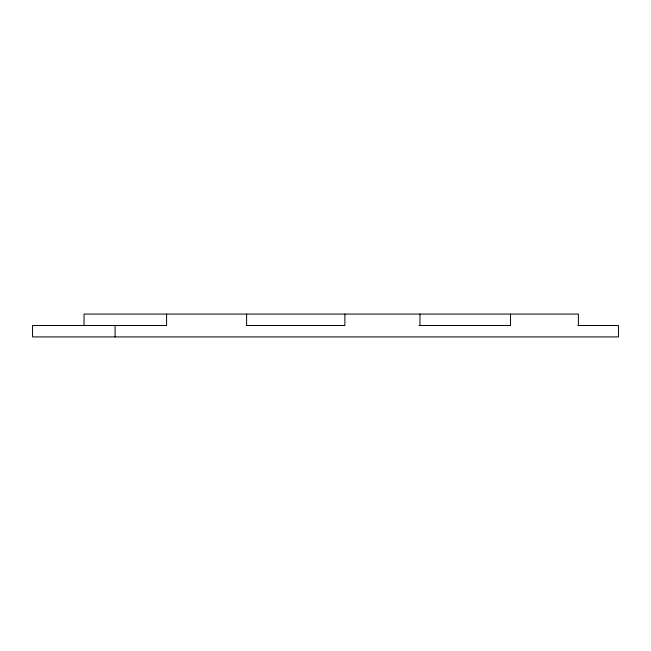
<?xml version="1.0" encoding="UTF-8"?>
<svg xmlns="http://www.w3.org/2000/svg" width="651" height="651" viewBox="0 0 651 651"><rect width="100%" height="100%" fill="white"/><g stroke="black" fill="none" stroke-linecap="round" stroke-linejoin="round"><path stroke-width="0.98" d="M246.322 325.5L344.875 325.5L344.875 314.075M419.13 325.5L510.53 325.5L510.53 314.075M577.852 325.5L618.45 325.5L618.45 336.925L32.55 336.925L32.55 325.5L166.575 325.5L166.575 314.075M578.397 325.5L578.397 314.075L84.044 314.075L84.044 325.5M419.96 314.075L419.96 325.5M246.607 314.075L246.607 325.5M115.081 325.5L115.081 336.925"/></g></svg>
